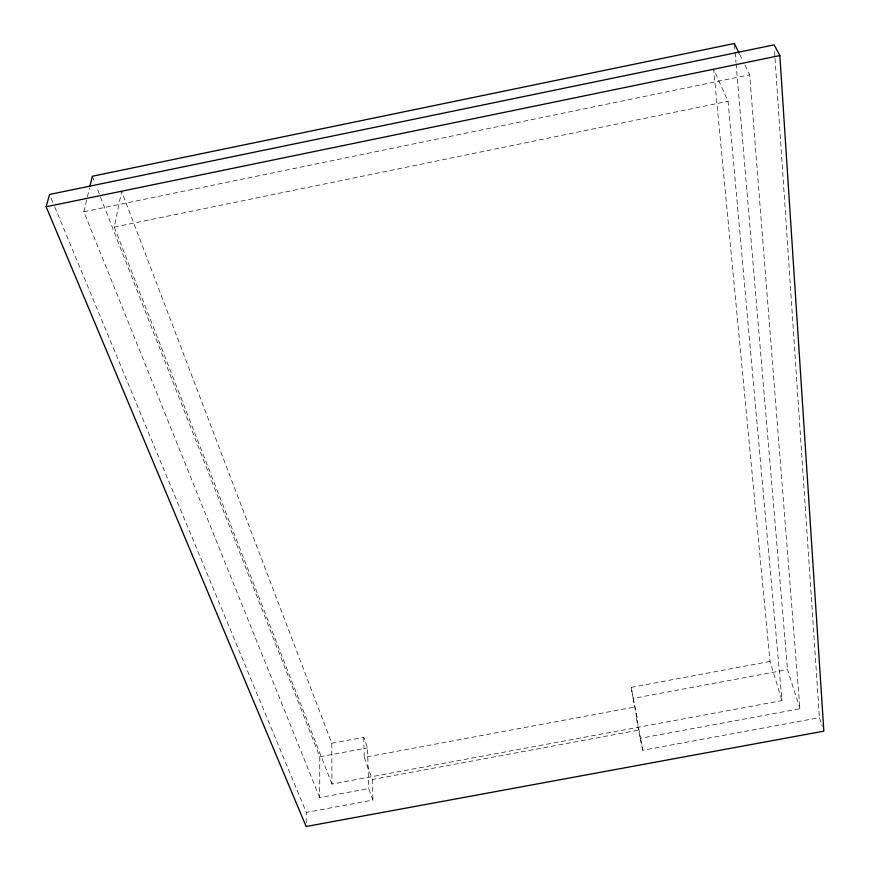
<?xml version="1.0" encoding="UTF-8"?>
<svg xmlns="http://www.w3.org/2000/svg" width="870" height="870" viewBox="0 0 870 870"><rect width="100%" height="100%" fill="white"/><g stroke="black" fill="none" stroke-linecap="round" stroke-linejoin="round"><path stroke-width="0.65" stroke-dasharray="4.35 3.26" d="M54.777 206.984L306.305 812.395L372.915 800.096L368.673 788.557L319.671 797.627L319.801 756.791L96.798 187.637M306.186 822.65L306.305 812.395M331.959 784.055L114.264 227.081L121.626 191.367L331.774 743.274L331.959 784.055L781.989 700.611L728.059 101.279L713.683 69.361L770.015 661.439L781.989 700.611M319.671 797.627L83.835 211.736L89.501 188.083M83.835 211.736L749.679 74.798L799.911 708.756L640.527 738.249L631.185 687.365L770.015 661.439M114.264 227.081L728.059 101.279M331.774 743.274L363.747 737.303L367.553 747.895L368.673 788.557M319.801 756.791L367.553 747.895M631.185 687.365L633.197 698.382L787.535 669.617L799.911 708.756M363.747 737.303L364.258 757.368L635.241 706.94M364.258 757.368L372.295 779.509L638.58 730.158L642.712 750.277L819.442 717.641L822.248 726.232M739.685 54.331L742.621 60.356M744.97 65.163L749.679 74.798M51.134 198.219L54.255 205.733M92.34 176.251L94.819 182.58M633.197 698.382L637.253 717.978M640.527 738.249L642.712 750.277M636.383 718.141L638.58 730.158M734.497 44.849L735.987 62.433M736.107 63.782L787.535 669.617M774.572 51.634L774.942 57.05M775.029 58.399L819.442 717.641M372.295 779.509L372.915 800.096"/><path stroke-width="1.3" d="M89.817 186.767L92.34 176.251L734.389 43.5L739.087 53.124M46.143 206.777L49.568 194.456L774.126 44.859L779.857 55.571L823.857 731.148L306.142 826.5L46.143 206.777L779.857 55.571"/></g></svg>
